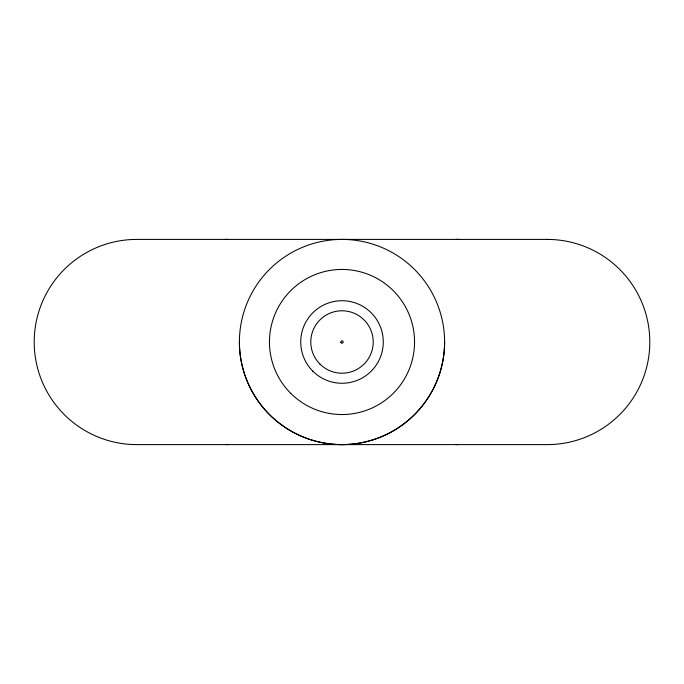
<?xml version="1.0" encoding="UTF-8"?>
<svg xmlns="http://www.w3.org/2000/svg" width="684" height="684" viewBox="0 0 684 684"><rect width="100%" height="100%" fill="white"/><g stroke="black" fill="none" stroke-linecap="round" stroke-linejoin="round"><path stroke-width="1.03" d="M444.6 341.991A102.617 102.6 90 0 1 342 444.609A102.617 102.6 90 0 1 239.4 341.991M458.049 444.574A102.6 102.6 0 0 1 455.997 444.591M455.997 239.391A102.6 102.6 0 0 1 459.075 239.434M228.003 444.591A102.6 102.6 0 0 1 225.951 444.574M224.925 239.434A102.6 102.6 0 0 1 228.003 239.391M547.2 239.409L136.8 239.409A102.6 102.6 0 0 0 34.2 342.009A102.6 102.6 0 0 0 136.8 444.609L547.2 444.609A102.6 102.6 0 0 0 649.8 342.009A102.6 102.6 0 0 0 547.2 239.409M269.453 414.555A102.6 102.6 0 0 0 441.103 368.565A102.6 102.6 0 0 0 315.444 242.906A102.6 102.6 0 0 0 269.453 414.555M340.965 342.59A1.197 1.197 0 0 0 343.035 342.59A1.197 1.197 0 0 0 342 340.794A1.197 1.197 0 0 0 340.965 342.59M319.932 364.059A31.207 31.207 0 0 0 372.147 350.071A31.207 31.207 0 0 0 333.92 311.844A31.207 31.207 0 0 0 319.932 364.059M290.7 393.291A72.547 72.547 0 0 0 412.076 360.767A72.547 72.547 0 0 0 323.224 271.916A72.547 72.547 0 0 0 290.7 393.291M312.819 371.173A41.271 41.271 0 0 0 381.869 352.67A41.271 41.271 0 0 0 331.321 302.123A41.271 41.271 0 0 0 312.819 371.173"/></g></svg>
